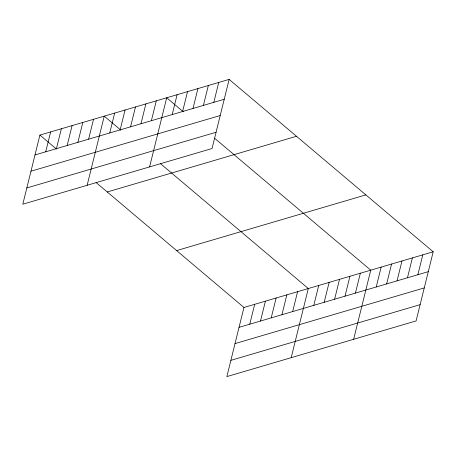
<?xml version="1.0" encoding="UTF-8"?>
<svg xmlns="http://www.w3.org/2000/svg" width="456" height="456" viewBox="0 0 456 456"><rect width="100%" height="100%" fill="white"/><g stroke="black" fill="none" stroke-linecap="round" stroke-linejoin="round"><path stroke-width="0.68" d="M229.146 79.395L39.906 135.084L22.8 204.214L212.04 148.525L229.146 79.395L433.2 251.786L416.094 320.916L226.854 376.605L243.96 307.475L433.2 251.786M45.714 151.802L50.633 131.926M56.436 148.645L61.355 128.774M67.163 145.492L72.076 125.617M77.885 142.335L82.804 122.459M88.606 139.177L93.526 119.307M87.142 185.278L104.247 116.149L120.817 130.142M109.742 132.958L114.655 113.088M120.15 129.897L125.064 110.021M130.559 126.836L135.472 106.96M140.967 123.77L145.88 103.9M151.375 120.709L156.288 100.833M149.591 166.902L166.696 97.772L183.266 111.766M172.191 114.581L177.105 94.706M182.6 111.52L187.513 91.645M193.008 108.454L197.921 88.584M203.416 105.393L208.329 85.517M213.824 102.332L218.737 82.456M249.763 324.193L254.682 304.317M260.49 321.035L265.409 301.165M271.212 317.883L276.131 298.007M281.933 314.725L286.852 294.855M292.661 311.573L297.58 291.697M291.196 357.669L308.302 288.54L160.364 163.556M313.791 305.355L318.71 285.479M324.199 302.288L329.118 282.418M334.607 299.227L339.526 279.351M345.015 296.161L349.934 276.29M355.423 293.1L360.343 273.224M353.645 339.292L370.751 270.163L214.799 138.407M376.24 286.972L381.159 267.102M386.648 283.911L391.567 264.035M397.056 280.85L401.975 260.974M407.464 277.784L412.384 257.914M417.873 274.723L422.792 254.847M34.992 154.954L224.232 99.265M30.968 171.211L220.208 115.522M26.824 187.957L216.064 132.268M107.245 191.97L296.485 136.281M176.62 250.583L365.86 194.894M239.041 327.351L428.281 271.662M235.017 343.602L424.257 287.913M230.873 360.354L420.113 304.659M39.906 135.084L56.476 149.078M96.022 182.491L243.96 307.475"/></g></svg>
